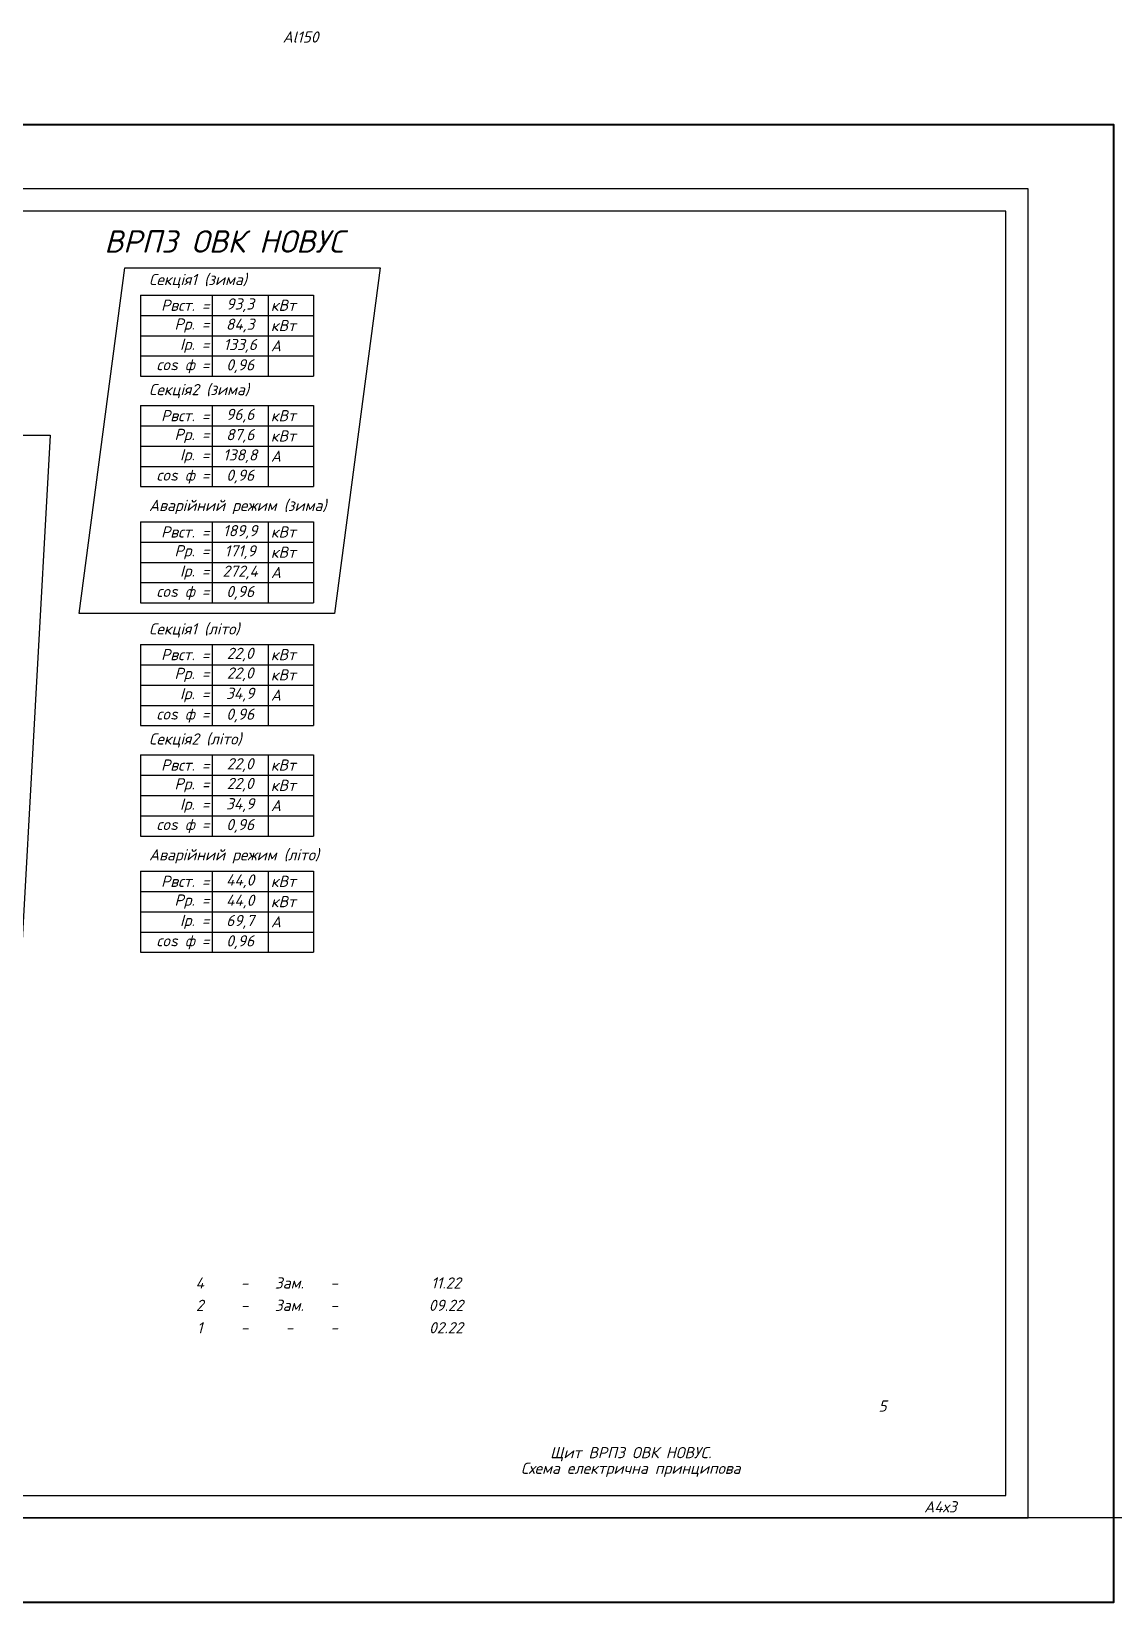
# Model space of a CAD drawing. Header units: millimetres. Extents: x -122434 to 1506205, y -201405 to 386015.
# Drawn here: x 148573 to 172740, y 152711 to 187815 of the extents above; entities that cross this region are included whole.
import ezdxf
from ezdxf.enums import TextEntityAlignment as Align

# ---------------------------------------------------------------- set-up
doc = ezdxf.new("R2010")
doc.units = ezdxf.units.MM
doc.layers.add('E_Зміни', color=7, linetype='Continuous')
doc.layers.add('Схема', color=7, linetype='Continuous')
doc.layers.add('Рамка внешняя', color=4, linetype='Continuous', lineweight=30, plot=False)
doc.styles.add('GOST 2.304', font='isocpeui.ttf')
doc.styles.add('ГОСТ 2.304', font='isocpeui.ttf')
doc.styles.add('СГЕНЕРИР_СТИЛЬ_7', font='isocpeui.ttf')

# ---------------------------------------------------------------- blocks, each defined once
blk = doc.blocks.new('*T51')
at = {"color": 0, "lineweight": -2, "transparency": 16777216}
for p, q in [((0, 0), (3860, 0)), ((0, 0), (0, -1813)), ((1600, 0), (1600, -1813)), ((2850, 0), (2850, -1813)), ((3860, 0), (3860, -1813)), ((0, -453), (3860, -453)), ((0, -907), (3860, -907)), ((0, -1360), (3860, -1360)), ((0, -1813), (3860, -1813))]:
    blk.add_line(p, q, dxfattribs=at)
at = {"color": 0, "transparency": 16777216, "char_height": 250, "style": 'ГОСТ 2.304'}
for s, insert, width, attachment_point in [('Рвст. =', (1540, -227), 1480, 6), ('93,3', (2225, -227), 1130, 5), ('кВт', (2910, -227), 890, 4), ('Рр. =', (1540, -680), 1480, 6), ('84,3', (2225, -680), 1130, 5), ('кВт', (2910, -680), 890, 4), ('Ір. =', (1540, -1133), 1480, 6), ('133,6', (2225, -1133), 1130, 5), ('А', (2910, -1133), 890, 4), ('сos ф =', (1540, -1587), 1480, 6), ('0,96', (2225, -1587), 1130, 5)]:
    blk.add_mtext(s, dxfattribs=dict(at, insert=insert, width=width, attachment_point=attachment_point))
blk = doc.blocks.new('*T52')
at = {"color": 0, "lineweight": -2, "transparency": 16777216}
for p, q in [((0, 0), (3860, 0)), ((0, 0), (0, -1813)), ((1600, 0), (1600, -1813)), ((2850, 0), (2850, -1813)), ((3860, 0), (3860, -1813)), ((0, -453), (3860, -453)), ((0, -907), (3860, -907)), ((0, -1360), (3860, -1360)), ((0, -1813), (3860, -1813))]:
    blk.add_line(p, q, dxfattribs=at)
at = {"color": 0, "transparency": 16777216, "char_height": 250, "style": 'ГОСТ 2.304'}
for s, insert, width, attachment_point in [('Рвст. =', (1540, -227), 1480, 6), ('96,6', (2225, -227), 1130, 5), ('кВт', (2910, -227), 890, 4), ('Рр. =', (1540, -680), 1480, 6), ('87,6', (2225, -680), 1130, 5), ('кВт', (2910, -680), 890, 4), ('Ір. =', (1540, -1133), 1480, 6), ('138,8', (2225, -1133), 1130, 5), ('А', (2910, -1133), 890, 4), ('сos ф =', (1540, -1587), 1480, 6), ('0,96', (2225, -1587), 1130, 5)]:
    blk.add_mtext(s, dxfattribs=dict(at, insert=insert, width=width, attachment_point=attachment_point))
blk = doc.blocks.new('*T53')
at = {"color": 0, "lineweight": -2, "transparency": 16777216}
for p, q in [((0, 0), (1600, 0)), ((0, 0), (0, -1813)), ((1600, 0), (1600, -1813)), ((2850, 0), (3860, 0)), ((2850, 0), (2850, -1813)), ((3860, 0), (3860, -1813)), ((0, -453), (3860, -453)), ((0, -907), (3860, -907)), ((0, -1360), (3860, -1360)), ((0, -1813), (3860, -1813))]:
    blk.add_line(p, q, dxfattribs=at)
at = {"color": 0, "linetype": 'ByBlock', "lineweight": -2, "transparency": 16777216}
blk.add_line((1600, 0), (2850, 0), dxfattribs=at)
at = {"color": 0, "transparency": 16777216, "char_height": 250, "style": 'ГОСТ 2.304'}
for s, insert, width, attachment_point in [('Рвст. =', (1540, -227), 1480, 6), ('189,9', (2225, -227), 1130, 5), ('кВт', (2910, -227), 890, 4), ('Рр. =', (1540, -680), 1480, 6), ('171,9', (2225, -680), 1130, 5), ('кВт', (2910, -680), 890, 4), ('Ір. =', (1540, -1133), 1480, 6), ('272,4', (2225, -1133), 1130, 5), ('А', (2910, -1133), 890, 4), ('сos ф =', (1540, -1587), 1480, 6), ('0,96', (2225, -1587), 1130, 5)]:
    blk.add_mtext(s, dxfattribs=dict(at, insert=insert, width=width, attachment_point=attachment_point))
blk = doc.blocks.new('*T47')
at = {"color": 0, "lineweight": -2, "transparency": 16777216}
for p, q in [((0, 0), (1600, 0)), ((0, 0), (0, -1813)), ((1600, 0), (1600, -1813)), ((2850, 0), (3860, 0)), ((2850, 0), (2850, -1360)), ((3860, 0), (3860, -1813)), ((0, -453), (3860, -453)), ((0, -907), (3860, -907)), ((0, -1360), (3860, -1360)), ((0, -1813), (3860, -1813))]:
    blk.add_line(p, q, dxfattribs=at)
at = {"color": 0, "linetype": 'ByBlock', "lineweight": -2, "transparency": 16777216}
for p, q in [((1600, 0), (2850, 0)), ((2850, -1360), (2850, -1813))]:
    blk.add_line(p, q, dxfattribs=at)
at = {"color": 0, "transparency": 16777216, "char_height": 250, "style": 'ГОСТ 2.304'}
for s, insert, width, attachment_point in [('Рвст. =', (1540, -227), 1480, 6), ('22,0', (2225, -227), 1130, 5), ('кВт', (2910, -227), 890, 4), ('Рр. =', (1540, -680), 1480, 6), ('22,0', (2225, -513), 1130, 2), ('кВт', (2910, -680), 890, 4), ('Ір. =', (1540, -1133), 1480, 6), ('34,9', (2225, -967), 1130, 2), ('А', (2910, -1133), 890, 4), ('сos ф =', (1540, -1587), 1480, 6), ('0,96', (2225, -1587), 1130, 5)]:
    blk.add_mtext(s, dxfattribs=dict(at, insert=insert, width=width, attachment_point=attachment_point))
blk = doc.blocks.new('*T48')
at = {"color": 0, "lineweight": -2, "transparency": 16777216}
for p, q in [((0, 0), (1600, 0)), ((0, 0), (0, -1813)), ((1600, 0), (1600, -1813)), ((2850, 0), (3860, 0)), ((2850, 0), (2850, -1813)), ((3860, 0), (3860, -1813)), ((0, -453), (3860, -453)), ((0, -907), (3860, -907)), ((0, -1360), (3860, -1360)), ((0, -1813), (3860, -1813))]:
    blk.add_line(p, q, dxfattribs=at)
at = {"color": 0, "linetype": 'ByBlock', "lineweight": -2, "transparency": 16777216}
blk.add_line((1600, 0), (2850, 0), dxfattribs=at)
at = {"color": 0, "transparency": 16777216, "char_height": 250, "style": 'ГОСТ 2.304'}
for s, insert, width, attachment_point in [('Рвст. =', (1540, -227), 1480, 6), ('22,0', (2225, -227), 1130, 5), ('кВт', (2910, -227), 890, 4), ('Рр. =', (1540, -680), 1480, 6), ('22,0', (2225, -513), 1130, 2), ('кВт', (2910, -680), 890, 4), ('Ір. =', (1540, -1133), 1480, 6), ('34,9', (2225, -967), 1130, 2), ('А', (2910, -1133), 890, 4), ('сos ф =', (1540, -1587), 1480, 6), ('0,96', (2225, -1587), 1130, 5)]:
    blk.add_mtext(s, dxfattribs=dict(at, insert=insert, width=width, attachment_point=attachment_point))
blk = doc.blocks.new('*T49')
at = {"color": 0, "lineweight": -2, "transparency": 16777216}
for p, q in [((0, 0), (1600, 0)), ((0, 0), (0, -1813)), ((1600, 0), (1600, -1813)), ((2850, 0), (3860, 0)), ((2850, 0), (2850, -1813)), ((3860, 0), (3860, -1813)), ((0, -453), (3860, -453)), ((0, -907), (3860, -907)), ((0, -1360), (3860, -1360)), ((0, -1813), (3860, -1813))]:
    blk.add_line(p, q, dxfattribs=at)
at = {"color": 0, "linetype": 'ByBlock', "lineweight": -2, "transparency": 16777216}
blk.add_line((1600, 0), (2850, 0), dxfattribs=at)
at = {"color": 0, "transparency": 16777216, "char_height": 250, "style": 'ГОСТ 2.304'}
for s, insert, width, attachment_point in [('Рвст. =', (1540, -227), 1480, 6), ('44,0', (2225, -227), 1130, 5), ('кВт', (2910, -227), 890, 4), ('Рр. =', (1540, -680), 1480, 6), ('44,0', (2225, -680), 1130, 5), ('кВт', (2910, -680), 890, 4), ('Ір. =', (1540, -1133), 1480, 6), ('69,7', (2225, -1133), 1130, 5), ('А', (2910, -1133), 890, 4), ('сos ф =', (1540, -1587), 1480, 6), ('0,96', (2225, -1587), 1130, 5)]:
    blk.add_mtext(s, dxfattribs=dict(at, insert=insert, width=width, attachment_point=attachment_point))
blk = doc.blocks.new('Рамка А4х3')
at = {"lineweight": 40}
for p, q in [((4.94, 90), (4.94, 155)), ((4.94, 155), (19.94, 155)), ((9.94, 155), (9.94, 90)), ((9.94, 145), (19.94, 145)), ((9.94, 130), (19.94, 130)), ((9.94, 110), (19.94, 110)), ((19.94, 90), (4.94, 90))]:
    blk.add_line(p, q, dxfattribs=at)
at = {"lineweight": 25}
blk.add_line((14.94, 90), (14.94, 155), dxfattribs=at)
at = {"linetype": 'Continuous', "lineweight": 60}
for p, q in [((8, 5), (8, 90)), ((8, 90), (20, 90)), ((8, 90), (20, 90)), ((13, 5), (13, 90)), ((8, 65), (20, 65)), ((8, 30), (20, 30)), ((20, 5), (8, 5))]:
    blk.add_line(p, q, dxfattribs=at)
at = {"lineweight": 30, "ltscale": 100}
blk.add_lwpolyline([(20, 5), (625, 5), (625, 292), (20, 292)], close=True, dxfattribs=at)
at = {"layer": 'Рамка внешняя', "ltscale": 100}
blk.add_lwpolyline([(0, 0), (630, 0), (630, 297), (0, 297)], close=True, dxfattribs=at)
at = {"linetype": 'Continuous', "lineweight": 25, "style": 'СГЕНЕРИР_СТИЛЬ_7'}
for s, width, p in [('Погоджено', 0.8, (7.44, 101.27)), ('Зам. інв. №', 0.8, (10.5, 77.5)), ('Інв. № ор.', 0.7, (10.5, 17.5))]:
    blk.add_text(s, height=3, rotation=90, dxfattribs=dict(at, width=width)).set_placement(p, align=Align.MIDDLE_CENTER)
blk.add_text('Підпис і дата', height=3, rotation=90, dxfattribs=at).set_placement((10.5, 47.5), align=Align.MIDDLE_CENTER)
at = {"layer": 'Схема', "linetype": 'Continuous', "style": 'ГОСТ 2.304'}
blk.add_text('А4х3', height=2.5, dxfattribs=at).set_placement((606.77, 1.24))

msp = doc.modelspace()

# ---------------------------------------------------------------- linework, layer by layer
msp.add_xline((1302, 154602), (-1, 0))
at = {"color": 6, "lineweight": 40}
msp.add_lwpolyline([(105459, 185736), (172740, 185736), (172740, 152711), (105459, 152711)], close=True, dxfattribs=at)
at = {"layer": 'E_Зміни', "color": 1, "elevation": 0}
msp.add_lwpolyline([(150659, 182530), (156359, 182530), (155338, 174813), (149638, 174813)], close=True, dxfattribs=at)
at = {"layer": 'E_Зміни', "color": 1}
msp.add_lwpolyline([(140585, 178796), (148991, 178796), (147985, 160650), (139579, 160650)], close=True, dxfattribs=at)

# ---------------------------------------------------------------- block references
at = {"xscale": 100, "yscale": 100, "zscale": 100}
msp.add_blockref('Рамка А4х3', (107832, 154602), dxfattribs=at)
for name, p in [('*T51', (151010, 181924)), ('*T52', (151010, 179457)), ('*T53', (151010, 176859)), ('*T47', (151010, 174118)), ('*T48', (151010, 171651)), ('*T49', (151010, 169053))]:
    msp.add_blockref(name, p)

# ---------------------------------------------------------------- texts
at = {"color": 0, "lineweight": 40, "style": 'GOST 2.304'}
msp.add_text('ВРП3 ОВК НОВУС', height=500, dxfattribs=at).set_placement((150201, 182872, 0))
at = {"color": 3, "linetype": 'Continuous', "lineweight": 25, "insert": (154584, 187690), "char_height": 250, "width": 1500, "attachment_point": 5, "line_spacing_factor": 0.84, "style": 'GOST 2.304'}
msp.add_mtext('Al150', dxfattribs=at)
at = {"ltscale": 100, "char_height": 250, "attachment_point": 1, "style": 'ГОСТ 2.304'}
for s, insert in [('Секція1 (зима)', (151199, 182397, 0)), ('Секція2 (зима)', (151199, 179938, 0)), ('Аварійний режим (зима)', (151199, 177350, 0)), ('Секція1 (літо)', (151199, 174591, 0)), ('Секція2 (літо)', (151199, 172132, 0)), ('Аварійний режим (літо)', (151199, 169544, 0))]:
    msp.add_mtext_dynamic_manual_height_columns(s, width=4941.25, gutter_width=1250, heights=[0], dxfattribs=dict(at, insert=insert))
at = {"linetype": 'Continuous', "lineweight": 25, "char_height": 250, "attachment_point": 5, "line_spacing_factor": 0.84, "style": 'GOST 2.304'}
for s, insert, width in [('{\\C7;5}', (167582, 157102), 1500), ('\\pi250;Щит ВРП3 ОВК НОВУС. \\PСхема електрична принципова', (161832, 155852), 7000)]:
    msp.add_mtext(s, dxfattribs=dict(at, insert=insert, width=width))
at = {"layer": 'E_Зміни', "linetype": 'Continuous', "lineweight": 25, "char_height": 250, "width": 1000, "attachment_point": 5, "line_spacing_factor": 0.84, "style": 'GOST 2.304'}
for s, insert in [('{\\C7;4}', (152332, 159852)), ('{\\C7;-}', (153332, 159852)), ('{\\C7;Зам.}', (154332, 159852)), ('{\\C7;-}', (155332, 159852)), ('{\\C7;11.22}', (157832, 159852)), ('{\\C7;2}', (152332, 159352)), ('{\\C7;Зам.}', (154332, 159352)), ('{\\C7;09.22}', (157832, 159352)), ('{\\C7;-}', (153332, 159352)), ('{\\C7;-}', (155332, 159352)), ('{\\C7;1}', (152332, 158852)), ('{\\C7;-}', (153332, 158852)), ('{\\C7;-}', (154332, 158852)), ('{\\C7;-}', (155332, 158852)), ('{\\C7;02.22}', (157832, 158852))]:
    msp.add_mtext(s, dxfattribs=dict(at, insert=insert))

doc.saveas('drawing.dxf')
